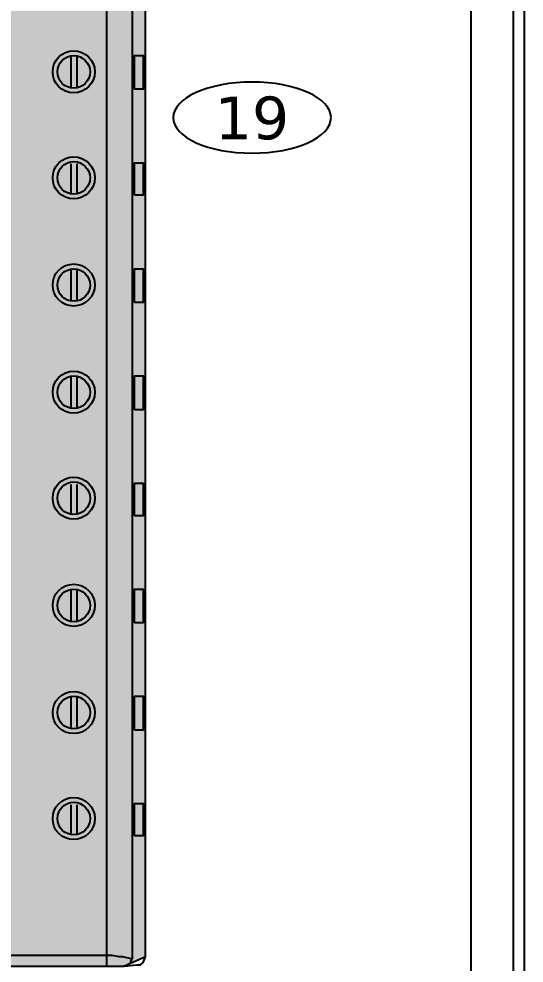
# Model space of a CAD drawing. Extents: x 9438 to 11125, y 1800 to 2873.
# Drawn here: x 11054.3 to 11125.3, y 2530.4 to 2663.2 of the extents above; entities that cross this region are included whole.
import ezdxf

# ---------------------------------------------------------------- set-up
doc = ezdxf.new("R2010")
doc.units = 0
doc.header["$LTSCALE"] = 10
doc.header["$MEASUREMENT"] = 0
doc.layers.add('G02-1-PRDXXXX-E-MRIO-01-P01-01$0$ANNOTATION', color=7, linetype='Continuous')
doc.layers.add('G02-1-PRDXXXX-E-MRIO-01-P01-01$0$TITLE', color=7, linetype='Continuous')
doc.layers.add('G02-1-PRDXXXX-E-MRIO-01-P01-01$0$View', color=251, linetype='Continuous', plot=False)
doc.styles.add('G02-1-PRDXXXX-E-MRIO-01-P01-01$0$PDF Verdana', font='verdana.ttf')

# ---------------------------------------------------------------- blocks, each defined once
blk = doc.blocks.new('G02-1-PRDXXXX-E-MRIO-01-P01-01$0$DV-54809-ZX-370-003')
at = {"layer": 'G02-1-PRDXXXX-E-MRIO-01-P01-01$0$ANNOTATION', "lineweight": 25}
for points in [[(1432.98, 1043.28), (1680.05, 1043.28), (1680.05, 662.77), (1432.98, 662.77)], [(1632.8, 853.28), (1632.8, 858.02), (1633.99, 858.02), (1633.99, 853.28)], [(1632.8, 838.38), (1632.8, 842.95), (1633.99, 842.95), (1633.99, 838.38)], [(1632.8, 823.31), (1632.8, 828.05), (1633.99, 828.05), (1633.99, 823.31)], [(1632.8, 808.23), (1632.8, 812.98), (1633.99, 812.98), (1633.99, 808.23)], [(1632.8, 793.33), (1632.8, 797.9), (1633.99, 797.9), (1633.99, 793.33)], [(1632.8, 778.26), (1632.8, 783), (1633.99, 783), (1633.99, 778.26)], [(1632.8, 763.19), (1632.8, 767.93), (1633.99, 767.93), (1633.99, 763.19)], [(1632.8, 748.29), (1632.8, 752.86), (1633.99, 752.86), (1633.99, 748.29)]]:
    blk.add_lwpolyline(points, close=True, dxfattribs=at)
for points in [[(1631.28, 730), (1634.33, 731.35), (1634.33, 949.97)], [(1486.66, 949.97), (1486.66, 731.35), (1486.83, 730.84), (1487, 730.5), (1487.34, 730.17), (1487.68, 730.17), (1489.54, 730), (1489.71, 730), (1631.28, 730), (1633.14, 730.17), (1633.65, 730.17), (1633.99, 730.5), (1634.16, 730.84), (1634.33, 731.35), (1634.33, 949.97)], [(1628.91, 730), (1628.91, 951.33)], [(1631.28, 951.33), (1631.79, 951.33), (1632.13, 950.99), (1632.29, 950.65), (1632.46, 950.14), (1632.46, 731.18), (1632.29, 730.67), (1632.13, 730.34), (1631.79, 730), (1631.28, 730)], [(1623.83, 857.85), (1623.83, 853.62)], [(1624.67, 857.85), (1624.67, 853.62)], [(1623.83, 842.78), (1623.83, 838.55)], [(1624.67, 842.78), (1624.67, 838.55)], [(1623.83, 827.88), (1623.83, 823.47)], [(1624.67, 827.88), (1624.67, 823.47)], [(1623.83, 812.81), (1623.83, 808.57)], [(1624.67, 812.81), (1624.67, 808.57)], [(1623.83, 797.73), (1623.83, 793.5)], [(1624.67, 797.73), (1624.67, 793.5)], [(1623.83, 782.83), (1623.83, 778.43)], [(1624.67, 782.83), (1624.67, 778.43)], [(1623.83, 767.76), (1623.83, 763.53)], [(1624.67, 767.76), (1624.67, 763.53)], [(1623.83, 752.69), (1623.83, 748.46)], [(1624.67, 752.69), (1624.67, 748.46)], [(1486.83, 730.67), (1489.88, 731.35), (1490.38, 731.35), (1491.4, 731.52), (1629.59, 731.52), (1630.6, 731.35), (1631.11, 731.35), (1632.46, 731.01)]]:
    blk.add_lwpolyline(points, dxfattribs=at)
for centre, radius in [((1624.25, 855.74), 2.96), ((1624.25, 855.73), 2.29), ((1624.25, 840.83), 2.96), ((1624.25, 840.83), 2.29), ((1624.25, 825.76), 2.96), ((1624.25, 825.76), 2.29), ((1624.25, 810.69), 2.96), ((1624.25, 810.69), 2.29), ((1624.25, 795.79), 2.96), ((1624.25, 795.78), 2.29), ((1624.25, 780.72), 2.96), ((1624.25, 780.71), 2.29), ((1624.25, 765.64), 2.96), ((1624.25, 765.64), 2.29), ((1624.25, 750.74), 2.96), ((1624.25, 750.74), 2.29)]:
    blk.add_circle(centre, radius, dxfattribs=at)
for points in [[(1649.31, 854.3), (1643.19, 854.3), (1638.22, 852.06), (1638.22, 849.3)], [(1660.41, 849.3), (1660.41, 852.06), (1655.44, 854.3), (1649.31, 854.3)], [(1638.22, 849.3), (1638.22, 846.54), (1643.19, 844.3), (1649.31, 844.3)], [(1649.31, 844.3), (1655.44, 844.3), (1660.41, 846.54), (1660.41, 849.3)]]:
    blk.add_open_spline(points, degree=3, dxfattribs=at)
at = {"layer": 'G02-1-PRDXXXX-E-MRIO-01-P01-01$0$ANNOTATION', "color": 7, "true_color": 0xffffff, "transparency": 33554559}
for points in [[(1634.33, 949.97), (1598.09, 944.05), (1634.33, 731.35)], [(1598.09, 944.05), (1597.41, 943.37), (1634.33, 731.35)], [(1634.33, 731.35), (1486.66, 731.35), (1594.53, 943.37)], [(1634.33, 731.35), (1597.41, 943.37), (1594.53, 943.37)], [(1489.71, 730), (1634.33, 731.35), (1486.66, 731.35)], [(1489.71, 730), (1522.9, 730), (1634.33, 731.35)], [(1522.9, 730), (1634.33, 731.35), (1631.28, 730)]]:
    blk.add_solid(points, dxfattribs=at)
at = {"layer": 'G02-1-PRDXXXX-E-MRIO-01-P01-01$0$ANNOTATION', "insert": (1644.05, 849.2), "char_height": 6.006, "attachment_point": 4, "style": 'G02-1-PRDXXXX-E-MRIO-01-P01-01$0$PDF Verdana'}
blk.add_mtext('19', dxfattribs=at)

msp = doc.modelspace()

# ---------------------------------------------------------------- linework, layer by layer
at = {"layer": 'G02-1-PRDXXXX-E-MRIO-01-P01-01$0$TITLE'}
msp.add_lwpolyline([(9437.72, 2872.74), (11125.26, 2872.74), (11125.26, 1884.07), (9437.72, 1884.07)], close=True, dxfattribs=at)
at = {"layer": 'G02-1-PRDXXXX-E-MRIO-01-P01-01$0$View'}
msp.add_lwpolyline([(9437.72, 2872), (11123.72, 2872), (11123.72, 1886), (9437.72, 1886)], close=True, dxfattribs=at)

# ---------------------------------------------------------------- block references
msp.add_blockref('G02-1-PRDXXXX-E-MRIO-01-P01-01$0$DV-54809-ZX-370-003', (9437.72, 1800))

doc.saveas('drawing.dxf')
